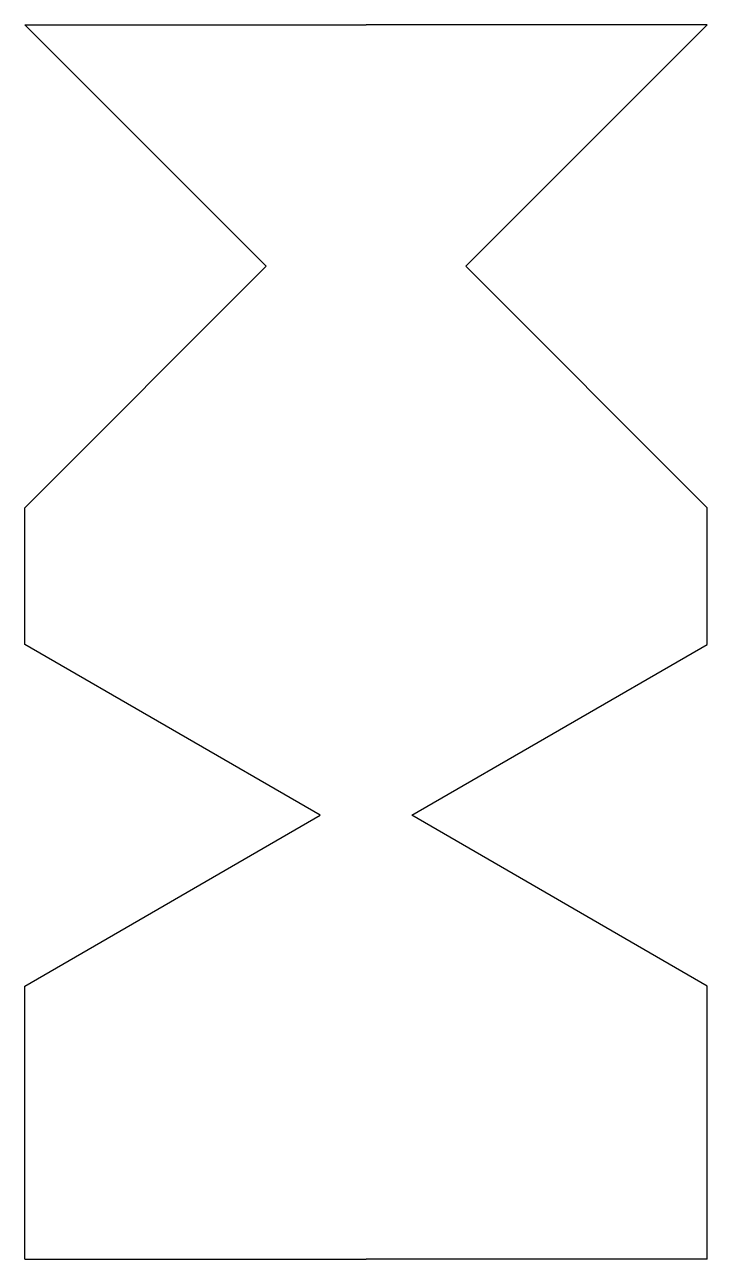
# Model space of a CAD drawing. Header units: millimetres. Extents: x 0 to 100, y 0 to 181.
import ezdxf

# ---------------------------------------------------------------- set-up
doc = ezdxf.new("R2010")
doc.units = ezdxf.units.MM

msp = doc.modelspace()

# ---------------------------------------------------------------- linework, layer by layer
for p, q in [((35.36, 145.36), (0, 180.71)), ((0, 180.71), (50, 180.71)), ((100, 180.71), (50, 180.71)), ((64.64, 145.36), (100, 180.71)), ((0, 110), (35.36, 145.36)), ((100, 110), (64.64, 145.36)), ((0, 90), (0, 110)), ((100, 90), (100, 110)), ((43.3, 65), (0, 90)), ((56.7, 65), (100, 90)), ((0, 40), (43.3, 65)), ((100, 40), (56.7, 65)), ((0, 0), (0, 40)), ((100, 0), (100, 40)), ((0, 0), (50, 0)), ((100, 0), (50, 0))]:
    msp.add_line(p, q)

doc.saveas('drawing.dxf')
